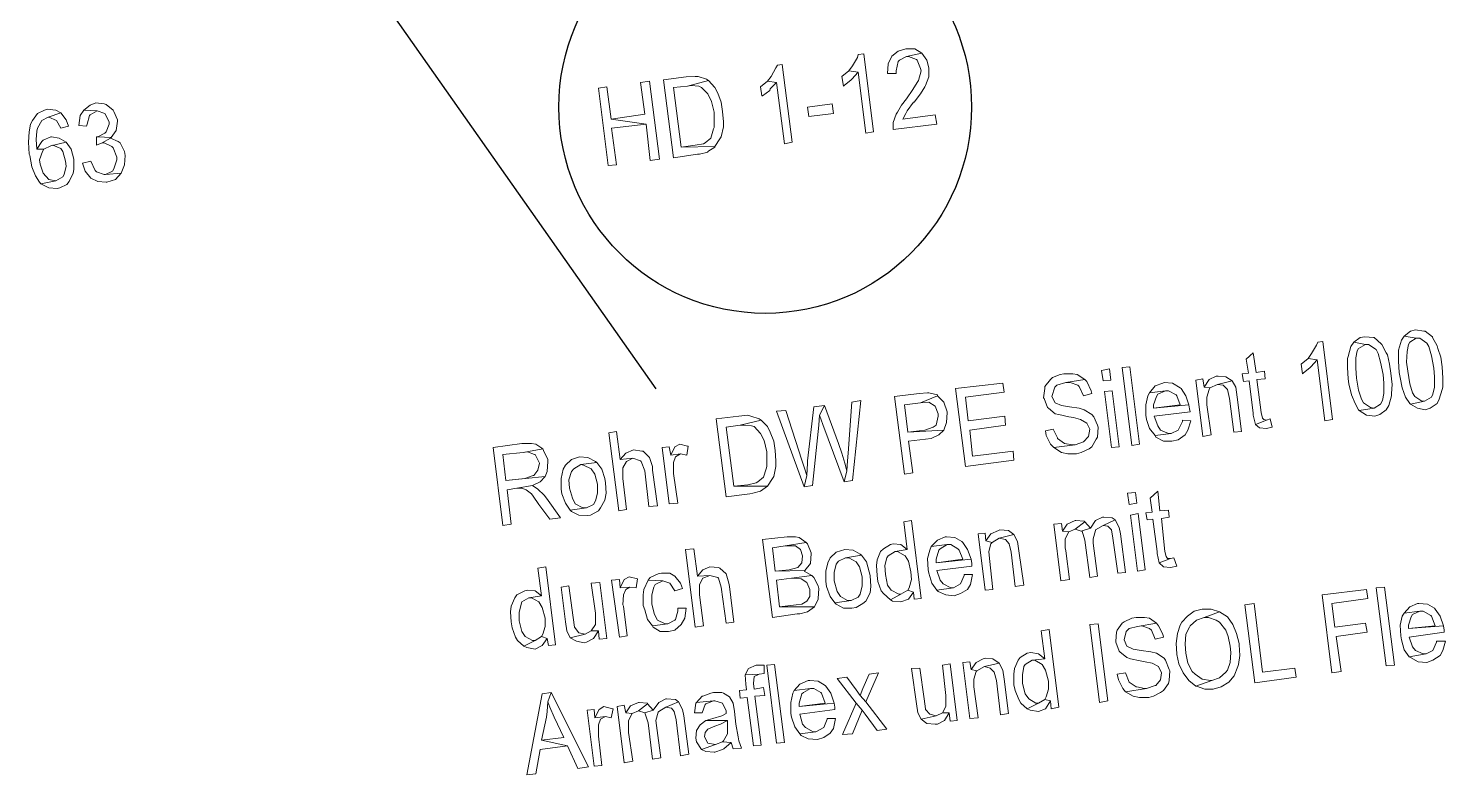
# Model space of a CAD drawing. Header units: metres. Extents: x 2713732.4 to 2713757.2, y 1226081.6 to 1226111.3.
# Drawn here: x 2713742.393 to 2713744.587, y 1226099.703 to 1226100.858 of the extents above; entities that cross this region are included whole.
import ezdxf

# ---------------------------------------------------------------- set-up
doc = ezdxf.new("R2010")
doc.units = ezdxf.units.M
doc.layers.add('einlagen_boden_erstes_og', color=7, linetype='Continuous', true_color=0x000000)

msp = doc.modelspace()

# ---------------------------------------------------------------- linework, layer by layer
at = {"layer": 'einlagen_boden_erstes_og', "color": 7, "linetype": 'Continuous', "lineweight": 25, "extrusion": (0.000477202, 0.001815, 0.999998)}
msp.add_line((2713742.5152, 1226101.5081, -0.1784), (2713743.3644, 1226100.3, -0.1766), dxfattribs=at)
at = {"layer": 'einlagen_boden_erstes_og', "color": 7, "lineweight": 0}
for points in [[(2713743.7513, 1226100.8259), (2713743.7393, 1226100.8226), (2713743.7296, 1226100.815), (2713743.7241, 1226100.8031), (2713743.723, 1226100.7879), (2713743.7361, 1226100.7879), (2713743.7361, 1226100.7922), (2713743.7393, 1226100.8064), (2713743.7415, 1226100.8085), (2713743.7524, 1226100.814), (2713743.7763, 1226100.8194), (2713743.7654, 1226100.8259)], [(2713743.5601, 1226100.802), (2713743.5525, 1226100.8009), (2713743.5503, 1226100.7966), (2713743.5427, 1226100.7835), (2713743.5373, 1226100.7759), (2713743.5514, 1226100.7738), (2713743.5634, 1226100.6793), (2713743.5753, 1226100.6814)], [(2713743.6861, 1226100.8183), (2713743.6774, 1226100.8172), (2713743.6763, 1226100.8129), (2713743.6687, 1226100.7998), (2713743.6633, 1226100.7922), (2713743.6774, 1226100.7901), (2713743.6894, 1226100.6956), (2713743.7013, 1226100.6977)], [(2713743.7763, 1226100.8194), (2713743.7524, 1226100.814), (2713743.7556, 1226100.814), (2713743.7676, 1226100.8096), (2713743.7687, 1226100.8085), (2713743.7741, 1226100.7955), (2713743.7752, 1226100.7922), (2713743.7708, 1226100.777), (2713743.7687, 1226100.7738), (2713743.7621, 1226100.7629), (2713743.7524, 1226100.7488), (2713743.7448, 1226100.739), (2713743.7382, 1226100.7281), (2713743.7361, 1226100.7249), (2713743.7317, 1226100.7119), (2713743.7317, 1226100.701), (2713743.7991, 1226100.7097), (2713743.7969, 1226100.7238), (2713743.7469, 1226100.7173), (2713743.7513, 1226100.726), (2713743.7535, 1226100.7303), (2713743.7632, 1226100.7434), (2713743.7643, 1226100.7434), (2713743.7741, 1226100.7564), (2713743.7806, 1226100.7673), (2713743.7817, 1226100.7694), (2713743.7871, 1226100.7825), (2713743.7871, 1226100.7966), (2713743.7839, 1226100.8085)], [(2713743.4113, 1226100.7825), (2713743.3765, 1226100.7781), (2713743.3917, 1226100.6575), (2713743.4287, 1226100.663), (2713743.4319, 1226100.663), (2713743.445, 1226100.6662), (2713743.445, 1226100.6673), (2713743.4558, 1226100.6738), (2713743.4558, 1226100.6749), (2713743.4037, 1226100.6738), (2713743.3917, 1226100.7662), (2713743.4135, 1226100.7683), (2713743.446, 1226100.777), (2713743.4428, 1226100.7792), (2713743.4298, 1226100.7835), (2713743.4254, 1226100.7835)], [(2713743.446, 1226100.777), (2713743.4135, 1226100.7683), (2713743.4189, 1226100.7694), (2713743.4308, 1226100.7683), (2713743.4352, 1226100.7662), (2713743.445, 1226100.7564), (2713743.4504, 1226100.7444), (2713743.4547, 1226100.7281), (2713743.4547, 1226100.7195), (2713743.4547, 1226100.7042), (2713743.4537, 1226100.7021), (2713743.4493, 1226100.688), (2713743.4406, 1226100.6804), (2713743.4384, 1226100.6793), (2713743.4254, 1226100.6771), (2713743.4037, 1226100.6738), (2713743.4558, 1226100.6749), (2713743.4634, 1226100.6869), (2713743.4656, 1226100.6901), (2713743.4689, 1226100.7053), (2713743.4689, 1226100.7129), (2713743.4678, 1226100.7292), (2713743.4656, 1226100.7434), (2713743.4602, 1226100.7575), (2713743.4558, 1226100.7662)], [(2713743.6633, 1226100.7922), (2713743.6524, 1226100.7835), (2713743.6546, 1226100.7683), (2713743.6557, 1226100.7694), (2713743.6666, 1226100.7781), (2713743.6676, 1226100.7792), (2713743.6774, 1226100.7901)], [(2713743.2885, 1226100.7673), (2713743.2755, 1226100.7651), (2713743.2907, 1226100.6456), (2713743.3038, 1226100.6467), (2713743.2961, 1226100.7032), (2713743.3494, 1226100.7097), (2713743.2951, 1226100.7173)], [(2713743.3548, 1226100.7759), (2713743.3407, 1226100.7738), (2713743.3472, 1226100.7249), (2713743.2951, 1226100.7173), (2713743.3494, 1226100.7097), (2713743.3559, 1226100.6532), (2713743.37, 1226100.6554)], [(2713743.5373, 1226100.7759), (2713743.5264, 1226100.7673), (2713743.5286, 1226100.7531), (2713743.5297, 1226100.7531), (2713743.5406, 1226100.7618), (2713743.5416, 1226100.764), (2713743.5514, 1226100.7738)], [(2713742.4978, 1226100.7423), (2713742.4891, 1226100.739), (2713742.4793, 1226100.7314), (2713742.4999, 1226100.7303), (2713742.4999, 1226100.7303), (2713742.5119, 1226100.726), (2713742.5184, 1226100.7129), (2713742.5184, 1226100.7097), (2713742.5141, 1226100.6977), (2713742.5119, 1226100.6956), (2713742.501, 1226100.6901), (2713742.5217, 1226100.689), (2713742.5293, 1226100.6999), (2713742.5314, 1226100.714), (2713742.5314, 1226100.7162), (2713742.526, 1226100.7292), (2713742.5249, 1226100.7314), (2713742.5141, 1226100.7401), (2713742.5108, 1226100.7412)], [(2713743.6014, 1226100.7216), (2713743.5992, 1226100.7358), (2713743.6372, 1226100.7412), (2713743.6394, 1226100.726), (2713743.6014, 1226100.7216)], [(2713742.4228, 1226100.7325), (2713742.4185, 1226100.7314), (2713742.4076, 1226100.726), (2713742.4, 1226100.7151), (2713742.3967, 1226100.7097), (2713742.3946, 1226100.6977), (2713742.3935, 1226100.6814), (2713742.3946, 1226100.663), (2713742.3957, 1226100.6608), (2713742.3989, 1226100.6434), (2713742.4043, 1226100.6293), (2713742.4109, 1226100.6195), (2713742.413, 1226100.6174), (2713742.4359, 1226100.6217), (2713742.425, 1226100.6239), (2713742.4163, 1226100.6336), (2713742.412, 1226100.6478), (2713742.4109, 1226100.6543), (2713742.4152, 1226100.6673), (2713742.4174, 1226100.6706), (2713742.4065, 1226100.6706), (2713742.4054, 1226100.6858), (2713742.4065, 1226100.6988), (2713742.4076, 1226100.7032), (2713742.4141, 1226100.7151), (2713742.4239, 1226100.7205), (2713742.4435, 1226100.7271), (2713742.4359, 1226100.7314)], [(2713742.4435, 1226100.7271), (2713742.4239, 1226100.7205), (2713742.425, 1226100.7205), (2713742.4369, 1226100.7151), (2713742.4435, 1226100.7032), (2713742.4554, 1226100.7064), (2713742.4521, 1226100.7162)], [(2713742.4793, 1226100.7314), (2713742.4739, 1226100.7227), (2713742.4717, 1226100.7075), (2713742.4836, 1226100.7064), (2713742.4847, 1226100.7097), (2713742.488, 1226100.7227), (2713742.4891, 1226100.7238), (2713742.4999, 1226100.7303)], [(2713742.4293, 1226100.6901), (2713742.4282, 1226100.6901), (2713742.4163, 1226100.6847), (2713742.4141, 1226100.6825), (2713742.4065, 1226100.6706), (2713742.4174, 1226100.6706), (2713742.4282, 1226100.676), (2713742.4521, 1226100.6814), (2713742.4413, 1226100.688)], [(2713742.4989, 1226100.6901), (2713742.4989, 1226100.6771), (2713742.5075, 1226100.6804), (2713742.5206, 1226100.688), (2713742.5217, 1226100.689), (2713742.501, 1226100.6901)], [(2713742.4521, 1226100.6814), (2713742.4282, 1226100.676), (2713742.4315, 1226100.6771), (2713742.4435, 1226100.6717), (2713742.4467, 1226100.6673), (2713742.4511, 1226100.6521), (2713742.4521, 1226100.6445), (2713742.4489, 1226100.6315), (2713742.4467, 1226100.6282), (2713742.4359, 1226100.6217), (2713742.413, 1226100.6174), (2713742.425, 1226100.6108), (2713742.438, 1226100.6097), (2713742.4424, 1226100.6108), (2713742.4532, 1226100.6163), (2713742.4565, 1226100.6206), (2713742.463, 1226100.6336), (2713742.4641, 1226100.6391), (2713742.4641, 1226100.6543), (2713742.4641, 1226100.6554), (2713742.4597, 1226100.6706)], [(2713742.5206, 1226100.688), (2713742.5075, 1226100.6804), (2713742.5108, 1226100.6804), (2713742.5227, 1226100.6749), (2713742.5249, 1226100.6727), (2713742.5304, 1226100.6586), (2713742.5304, 1226100.6543), (2713742.526, 1226100.6402), (2713742.5238, 1226100.6369), (2713742.513, 1226100.6315), (2713742.5369, 1226100.6336), (2713742.5423, 1226100.6467), (2713742.5434, 1226100.6608), (2713742.5423, 1226100.6673), (2713742.5358, 1226100.6804), (2713742.5325, 1226100.6825)], [(2713742.4902, 1226100.6521), (2713742.4771, 1226100.6489), (2713742.4815, 1226100.6369), (2713742.4902, 1226100.626), (2713742.501, 1226100.6206), (2713742.5141, 1226100.6195), (2713742.5151, 1226100.6195), (2713742.5282, 1226100.6239), (2713742.5369, 1226100.6336), (2713742.5369, 1226100.6336), (2713742.513, 1226100.6315), (2713742.5108, 1226100.6315), (2713742.4989, 1226100.6358), (2713742.4967, 1226100.638)], [(2713744.5399, 1226100.3914), (2713744.5323, 1226100.3892), (2713744.5225, 1226100.3816), (2713744.541, 1226100.3784), (2713744.5464, 1226100.3784), (2713744.5573, 1226100.3708), (2713744.5605, 1226100.3653), (2713744.5649, 1226100.3512), (2713744.5681, 1226100.3317), (2713744.5692, 1226100.3186), (2713744.5692, 1226100.3023), (2713744.567, 1226100.2915), (2713744.5649, 1226100.2871), (2713744.554, 1226100.2806), (2713744.5323, 1226100.2763), (2713744.5431, 1226100.2698), (2713744.5551, 1226100.2676), (2713744.5627, 1226100.2698), (2713744.5736, 1226100.2774), (2713744.5768, 1226100.2839), (2713744.5812, 1226100.2991), (2713744.5822, 1226100.3023), (2713744.5822, 1226100.3165), (2713744.5812, 1226100.3338), (2713744.579, 1226100.3491), (2713744.5746, 1226100.3621), (2713744.5736, 1226100.3664), (2713744.566, 1226100.3795), (2713744.566, 1226100.3806), (2713744.5551, 1226100.3892), (2713744.5529, 1226100.3892)], [(2713744.3965, 1226100.3729), (2713744.3889, 1226100.3719), (2713744.3867, 1226100.3675), (2713744.3791, 1226100.3545), (2713744.3737, 1226100.3469), (2713744.3878, 1226100.3447), (2713744.3998, 1226100.2502), (2713744.4117, 1226100.2524)], [(2713744.4443, 1226100.3719), (2713744.44, 1226100.3653), (2713744.4356, 1226100.3501), (2713744.4345, 1226100.3469), (2713744.4345, 1226100.3328), (2713744.4356, 1226100.3154), (2713744.4367, 1226100.3078), (2713744.441, 1226100.2904), (2713744.4465, 1226100.2774), (2713744.4519, 1226100.2676), (2713744.453, 1226100.2665), (2713744.4758, 1226100.2698), (2713744.4704, 1226100.2708), (2713744.4595, 1226100.2784), (2713744.4562, 1226100.2839), (2713744.4519, 1226100.298), (2713744.4486, 1226100.3165), (2713744.4476, 1226100.3317), (2713744.4476, 1226100.348), (2713744.4497, 1226100.3588), (2713744.4519, 1226100.3621), (2713744.4628, 1226100.3686)], [(2713744.4617, 1226100.3806), (2713744.4541, 1226100.3795), (2713744.4443, 1226100.3719), (2713744.4628, 1226100.3686), (2713744.4671, 1226100.3686), (2713744.4791, 1226100.361), (2713744.4823, 1226100.3545), (2713744.4856, 1226100.3414), (2713744.4899, 1226100.3219), (2713744.491, 1226100.3089), (2713744.491, 1226100.2926), (2713744.4888, 1226100.2817), (2713744.4856, 1226100.2763), (2713744.4758, 1226100.2698), (2713744.453, 1226100.2665), (2713744.4639, 1226100.2589), (2713744.4769, 1226100.2578), (2713744.4845, 1226100.26), (2713744.4943, 1226100.2676), (2713744.4986, 1226100.2741), (2713744.503, 1226100.2893), (2713744.503, 1226100.2926), (2713744.504, 1226100.3067), (2713744.5019, 1226100.3241), (2713744.4997, 1226100.3382), (2713744.4964, 1226100.3523), (2713744.4943, 1226100.3556), (2713744.4877, 1226100.3686), (2713744.4867, 1226100.3697), (2713744.4758, 1226100.3795), (2713744.4747, 1226100.3795)], [(2713744.5225, 1226100.3816), (2713744.5182, 1226100.3751), (2713744.5138, 1226100.3599), (2713744.5138, 1226100.3567), (2713744.5138, 1226100.3425), (2713744.5149, 1226100.3252), (2713744.516, 1226100.3175), (2713744.5192, 1226100.3013), (2713744.5247, 1226100.2871), (2713744.5312, 1226100.2774), (2713744.5323, 1226100.2763), (2713744.554, 1226100.2806), (2713744.5497, 1226100.2806), (2713744.5388, 1226100.2882), (2713744.5355, 1226100.2937), (2713744.5312, 1226100.3078), (2713744.5279, 1226100.3273), (2713744.5258, 1226100.3414), (2713744.5269, 1226100.3577), (2713744.529, 1226100.3686), (2713744.5312, 1226100.3719), (2713744.541, 1226100.3784)], [(2713744.289, 1226100.3556), (2713744.2781, 1226100.3458), (2713744.2814, 1226100.3241), (2713744.2716, 1226100.323), (2713744.2738, 1226100.311), (2713744.2824, 1226100.3121), (2713744.289, 1226100.2622), (2713744.289, 1226100.2589), (2713744.2922, 1226100.2448), (2713744.3096, 1226100.2513), (2713744.3053, 1226100.2524), (2713744.3031, 1226100.2545), (2713744.3009, 1226100.2632), (2713744.2944, 1226100.3143), (2713744.3074, 1226100.3154), (2713744.3063, 1226100.3273), (2713744.2933, 1226100.3252)], [(2713744.3737, 1226100.3469), (2713744.3628, 1226100.3382), (2713744.365, 1226100.323), (2713744.3661, 1226100.3241), (2713744.377, 1226100.3328), (2713744.378, 1226100.3338), (2713744.3878, 1226100.3447)], [(2713743.9957, 1226100.323), (2713743.9903, 1226100.3219), (2713743.9783, 1226100.3175), (2713743.975, 1226100.3143), (2713743.9664, 1226100.3034), (2713743.9664, 1226100.3002), (2713743.9642, 1226100.286), (2713743.9653, 1226100.285), (2713743.9707, 1226100.2708), (2713743.9718, 1226100.2698), (2713743.9826, 1226100.2611), (2713743.9881, 1226100.26), (2713744.0033, 1226100.2567), (2713744.0109, 1226100.2556), (2713744.0218, 1226100.2524), (2713744.0315, 1226100.2469), (2713744.0359, 1226100.2372), (2713744.0337, 1226100.2263), (2713744.0261, 1226100.2176), (2713744.0261, 1226100.2176), (2713744.0131, 1226100.2133), (2713743.9805, 1226100.2089), (2713743.9924, 1226100.2013), (2713744.0022, 1226100.1992), (2713744.0152, 1226100.1992), (2713744.0228, 1226100.2013), (2713744.0348, 1226100.2068), (2713744.0391, 1226100.21), (2713744.0456, 1226100.222), (2713744.0478, 1226100.2252), (2713744.0489, 1226100.2404), (2713744.0478, 1226100.2437), (2713744.0424, 1226100.2567), (2713744.0391, 1226100.26), (2713744.0272, 1226100.2676), (2713744.0196, 1226100.2698), (2713744.0044, 1226100.2719), (2713743.9924, 1226100.2741), (2713743.9826, 1226100.2784), (2713743.9772, 1226100.2882), (2713743.9772, 1226100.2882), (2713743.9816, 1226100.3023), (2713743.9848, 1226100.3056), (2713743.9989, 1226100.3099), (2713744.0283, 1226100.3143), (2713744.0163, 1226100.3219), (2713744.0098, 1226100.323)], [(2713744.0663, 1226100.3306), (2713744.0543, 1226100.3284), (2713744.0565, 1226100.3121), (2713744.0685, 1226100.3132)], [(2713744.101, 1226100.2122), (2713744.0858, 1226100.3328), (2713744.0978, 1226100.3338), (2713744.113, 1226100.2144), (2713744.101, 1226100.2122)], [(2713744.2347, 1226100.3197), (2713744.2314, 1226100.3197), (2713744.2205, 1226100.3143), (2713744.2129, 1226100.3023), (2713744.2216, 1226100.3013), (2713744.2336, 1226100.3067), (2713744.2564, 1226100.3121), (2713744.2466, 1226100.3186)], [(2713743.9012, 1226100.3089), (2713743.8284, 1226100.3002), (2713743.8436, 1226100.1796), (2713743.9186, 1226100.1894), (2713743.9175, 1226100.2035), (2713743.8545, 1226100.1959), (2713743.8501, 1226100.2361), (2713743.9055, 1226100.2437), (2713743.9044, 1226100.2578), (2713743.848, 1226100.2502), (2713743.8436, 1226100.2871), (2713743.9034, 1226100.2947)], [(2713744.0283, 1226100.3143), (2713743.9989, 1226100.3099), (2713744.0055, 1226100.3099), (2713744.0174, 1226100.3056), (2713744.0196, 1226100.3034), (2713744.0261, 1226100.2893), (2713744.0391, 1226100.2926), (2713744.038, 1226100.2969), (2713744.0315, 1226100.311)], [(2713744.0706, 1226100.2969), (2713744.0587, 1226100.2958), (2713744.0695, 1226100.2089), (2713744.0815, 1226100.21)], [(2713744.1282, 1226100.2937), (2713744.126, 1226100.2893), (2713744.1228, 1226100.2752), (2713744.1228, 1226100.2589), (2713744.1239, 1226100.2524), (2713744.1282, 1226100.2383), (2713744.1369, 1226100.2274), (2713744.1619, 1226100.2307), (2713744.1575, 1226100.2307), (2713744.1456, 1226100.2361), (2713744.1412, 1226100.2426), (2713744.1358, 1226100.2578), (2713744.1912, 1226100.2643), (2713744.1901, 1226100.2687), (2713744.189, 1226100.2752), (2713744.1347, 1226100.2698), (2713744.1347, 1226100.2752), (2713744.1391, 1226100.2882), (2713744.1412, 1226100.2915), (2713744.1532, 1226100.2969)], [(2713744.151, 1226100.3099), (2713744.1488, 1226100.3089), (2713744.1369, 1226100.3045), (2713744.1282, 1226100.2937), (2713744.1532, 1226100.2969), (2713744.1575, 1226100.2969), (2713744.1695, 1226100.2904), (2713744.1706, 1226100.2893), (2713744.176, 1226100.2752), (2713744.1347, 1226100.2698), (2713744.189, 1226100.2752), (2713744.1847, 1226100.2893), (2713744.1771, 1226100.3002), (2713744.176, 1226100.3013), (2713744.164, 1226100.3089)], [(2713744.2108, 1226100.3154), (2713744.1999, 1226100.3132), (2713744.2108, 1226100.2263), (2713744.2238, 1226100.2285), (2713744.2173, 1226100.2752), (2713744.2173, 1226100.2871), (2713744.2205, 1226100.2991), (2713744.2216, 1226100.3013), (2713744.2129, 1226100.3023)], [(2713744.2564, 1226100.3121), (2713744.2336, 1226100.3067), (2713744.2423, 1226100.3056), (2713744.2488, 1226100.2991), (2713744.252, 1226100.285), (2713744.2586, 1226100.2328), (2713744.2705, 1226100.2339), (2713744.264, 1226100.2871), (2713744.2618, 1226100.3023)], [(2713743.6253, 1226100.2741), (2713743.609, 1226100.2719), (2713743.5992, 1226100.1883), (2713743.5992, 1226100.185), (2713743.5981, 1226100.1655), (2713743.5938, 1226100.1481), (2713743.6068, 1226100.1503), (2713743.6166, 1226100.2437), (2713743.6177, 1226100.2589)], [(2713743.6253, 1226100.2741), (2713743.6177, 1226100.2589), (2713743.6231, 1226100.2448), (2713743.6557, 1226100.1557), (2713743.66, 1226100.1731), (2713743.6568, 1226100.185), (2713743.6524, 1226100.2002), (2713743.647, 1226100.2154)], [(2713743.6818, 1226100.2817), (2713743.6676, 1226100.2795), (2713743.6622, 1226100.2002), (2713743.6611, 1226100.1883), (2713743.66, 1226100.1731), (2713743.6557, 1226100.1557), (2713743.6687, 1226100.1579)], [(2713743.7719, 1226100.2926), (2713743.7339, 1226100.2882), (2713743.7491, 1226100.1676), (2713743.7621, 1226100.1698), (2713743.7556, 1226100.2187), (2713743.7817, 1226100.222), (2713743.7904, 1226100.223), (2713743.8023, 1226100.2285), (2713743.8099, 1226100.2361), (2713743.7545, 1226100.2328), (2713743.7491, 1226100.2752), (2713743.7741, 1226100.2784), (2713743.8002, 1226100.2893), (2713743.8002, 1226100.2904), (2713743.7871, 1226100.2937), (2713743.785, 1226100.2937)], [(2713743.8002, 1226100.2893), (2713743.7741, 1226100.2784), (2713743.7871, 1226100.2795), (2713743.7969, 1226100.273), (2713743.8012, 1226100.2611), (2713743.8012, 1226100.2578), (2713743.798, 1226100.2437), (2713743.7936, 1226100.2404), (2713743.7806, 1226100.2361), (2713743.7545, 1226100.2328), (2713743.8099, 1226100.2361), (2713743.8143, 1226100.248), (2713743.8154, 1226100.2632), (2713743.8154, 1226100.2643), (2713743.8099, 1226100.2795), (2713743.8099, 1226100.2795)], [(2713743.4928, 1226100.2578), (2713743.458, 1226100.2535), (2713743.4732, 1226100.1329), (2713743.5101, 1226100.1372), (2713743.5145, 1226100.1383), (2713743.5264, 1226100.1416), (2713743.5264, 1226100.1416), (2713743.5373, 1226100.1492), (2713743.5373, 1226100.1492), (2713743.4852, 1226100.1492), (2713743.4732, 1226100.2404), (2713743.4949, 1226100.2437), (2713743.5275, 1226100.2513), (2713743.5243, 1226100.2535), (2713743.5112, 1226100.2578), (2713743.5069, 1226100.2589)], [(2713743.5275, 1226100.2513), (2713743.4949, 1226100.2437), (2713743.5004, 1226100.2437), (2713743.5123, 1226100.2426), (2713743.5167, 1226100.2415), (2713743.5264, 1226100.2307), (2713743.5319, 1226100.2198), (2713743.5362, 1226100.2024), (2713743.5362, 1226100.1937), (2713743.5362, 1226100.1796), (2713743.5351, 1226100.1763), (2713743.5308, 1226100.1633), (2713743.5221, 1226100.1557), (2713743.5199, 1226100.1546), (2713743.5069, 1226100.1514), (2713743.4852, 1226100.1492), (2713743.5373, 1226100.1492), (2713743.5449, 1226100.1611), (2713743.5471, 1226100.1644), (2713743.5503, 1226100.1796), (2713743.5503, 1226100.1883), (2713743.5492, 1226100.2046), (2713743.5471, 1226100.2187), (2713743.5416, 1226100.2328), (2713743.5373, 1226100.2415)], [(2713743.5655, 1226100.2665), (2713743.5514, 1226100.2654), (2713743.5938, 1226100.1481), (2713743.5981, 1226100.1655), (2713743.5949, 1226100.1753), (2713743.5905, 1226100.1894)], [(2713744.1793, 1226100.2513), (2713744.1793, 1226100.2491), (2713744.1727, 1226100.2361), (2713744.1619, 1226100.2307), (2713744.1369, 1226100.2274), (2713744.138, 1226100.2252), (2713744.1499, 1226100.2187), (2713744.163, 1226100.2187), (2713744.1727, 1226100.2209), (2713744.1836, 1226100.2285), (2713744.1879, 1226100.2361), (2713744.1923, 1226100.2502)], [(2713744.315, 1226100.2535), (2713744.3096, 1226100.2513), (2713744.2922, 1226100.2448), (2713744.2987, 1226100.2393), (2713744.3096, 1226100.2383), (2713744.3183, 1226100.2404)], [(2713743.3038, 1226100.2339), (2713743.2918, 1226100.2317), (2713743.307, 1226100.1112), (2713743.319, 1226100.1133), (2713743.3135, 1226100.1611), (2713743.3135, 1226100.1622), (2713743.3135, 1226100.1774), (2713743.319, 1226100.1872), (2713743.3287, 1226100.1926), (2713743.3092, 1226100.1905)], [(2713743.9794, 1226100.2372), (2713743.9674, 1226100.235), (2713743.9685, 1226100.2274), (2713743.975, 1226100.2144), (2713743.9805, 1226100.2089), (2713744.0131, 1226100.2133), (2713744.0098, 1226100.2133), (2713743.9968, 1226100.2154), (2713743.9968, 1226100.2154), (2713743.9859, 1226100.223), (2713743.9859, 1226100.2241)], [(2713743.1571, 1226100.2154), (2713743.1126, 1226100.2089), (2713743.1278, 1226100.0884), (2713743.1408, 1226100.0905), (2713743.1343, 1226100.1438), (2713743.1495, 1226100.1459), (2713743.1734, 1226100.1503), (2713743.1854, 1226100.1557), (2713743.193, 1226100.1644), (2713743.1321, 1226100.1579), (2713743.1278, 1226100.1981), (2713743.1593, 1226100.2013), (2713743.1897, 1226100.2068), (2713743.1788, 1226100.2144), (2713743.1723, 1226100.2154)], [(2713743.3852, 1226100.21), (2713743.3744, 1226100.2089), (2713743.3852, 1226100.122), (2713743.3983, 1226100.1231), (2713743.3917, 1226100.1687), (2713743.3917, 1226100.1709), (2713743.3917, 1226100.1861), (2713743.395, 1226100.1948), (2713743.4026, 1226100.1992), (2713743.3874, 1226100.197)], [(2713743.4015, 1226100.2144), (2713743.3939, 1226100.21), (2713743.3939, 1226100.21), (2713743.3874, 1226100.197), (2713743.4026, 1226100.1992), (2713743.4124, 1226100.197), (2713743.4145, 1226100.2111), (2713743.4135, 1226100.2111)], [(2713743.1897, 1226100.2068), (2713743.1593, 1226100.2013), (2713743.1658, 1226100.2024), (2713743.1767, 1226100.1981), (2713743.1777, 1226100.1981), (2713743.1843, 1226100.185), (2713743.1821, 1226100.1742), (2713743.1756, 1226100.1655), (2713743.1745, 1226100.1655), (2713743.1615, 1226100.1611), (2713743.1321, 1226100.1579), (2713743.193, 1226100.1644), (2713743.1962, 1226100.172), (2713743.1973, 1226100.1872), (2713743.1973, 1226100.1905), (2713743.1908, 1226100.2046)], [(2713743.2462, 1226100.1948), (2713743.2342, 1226100.1905), (2713743.2245, 1226100.1818), (2713743.2212, 1226100.1753), (2713743.2179, 1226100.1611), (2713743.2179, 1226100.1448), (2713743.219, 1226100.1372), (2713743.2245, 1226100.1231), (2713743.2321, 1226100.1123), (2713743.257, 1226100.1155), (2713743.2516, 1226100.1155), (2713743.2397, 1226100.122), (2713743.2353, 1226100.1307), (2713743.231, 1226100.1459), (2713743.2299, 1226100.159), (2713743.2342, 1226100.172), (2713743.2375, 1226100.1763), (2713743.2484, 1226100.1829), (2713743.2733, 1226100.1861), (2713743.2712, 1226100.1872), (2713743.2592, 1226100.1937)], [(2713743.2733, 1226100.1861), (2713743.2484, 1226100.1829), (2713743.2527, 1226100.1818), (2713743.2646, 1226100.1763), (2713743.2701, 1226100.1676), (2713743.2744, 1226100.1524), (2713743.2744, 1226100.1383), (2713743.2712, 1226100.1264), (2713743.2679, 1226100.1209), (2713743.257, 1226100.1155), (2713743.2321, 1226100.1123), (2713743.2342, 1226100.1101), (2713743.2451, 1226100.1046), (2713743.2581, 1226100.1036), (2713743.2636, 1226100.1046), (2713743.2755, 1226100.1112), (2713743.2788, 1226100.1155), (2713743.2853, 1226100.1275), (2713743.2875, 1226100.1383), (2713743.2864, 1226100.1546), (2713743.2853, 1226100.1611), (2713743.2809, 1226100.1753)], [(2713743.3298, 1226100.2057), (2713743.3179, 1226100.2002), (2713743.3092, 1226100.1905), (2713743.3287, 1226100.1926), (2713743.3407, 1226100.1883), (2713743.3418, 1226100.1872), (2713743.3472, 1226100.1731), (2713743.3537, 1226100.1177), (2713743.3668, 1226100.1188), (2713743.3591, 1226100.1742), (2713743.3591, 1226100.1796), (2713743.3548, 1226100.1937), (2713743.345, 1226100.2035), (2713743.3429, 1226100.2035)], [(2713743.1734, 1226100.1503), (2713743.1495, 1226100.1459), (2713743.1571, 1226100.1459), (2713743.1636, 1226100.1438), (2713743.1723, 1226100.1372), (2713743.1745, 1226100.134), (2713743.1832, 1226100.1209), (2713743.2006, 1226100.0981), (2713743.2169, 1226100.1003), (2713743.1951, 1226100.1307), (2713743.1919, 1226100.1351), (2713743.1821, 1226100.1448)], [(2713744.1412, 1226100.1416), (2713744.1293, 1226100.1307), (2713744.1325, 1226100.109), (2713744.1228, 1226100.1079), (2713744.1249, 1226100.097), (2713744.1336, 1226100.0981), (2713744.1402, 1226100.0482), (2713744.1402, 1226100.0449), (2713744.1434, 1226100.0308), (2713744.1608, 1226100.0373), (2713744.1564, 1226100.0373), (2713744.1543, 1226100.0406), (2713744.1521, 1226100.0482), (2713744.1467, 1226100.0992), (2713744.1586, 1226100.1014), (2713744.1575, 1226100.1123), (2713744.1445, 1226100.1112)], [(2713744.1065, 1226100.1394), (2713744.0945, 1226100.1383), (2713744.0967, 1226100.1209), (2713744.1087, 1226100.1231)], [(2713744.0576, 1226100.1014), (2713744.0554, 1226100.1014), (2713744.0446, 1226100.096), (2713744.037, 1226100.084), (2713744.0228, 1226100.0797), (2713744.0239, 1226100.0797), (2713744.0283, 1226100.0655), (2713744.0359, 1226100.008), (2713744.0478, 1226100.0101), (2713744.0413, 1226100.0612), (2713744.0413, 1226100.0677), (2713744.0446, 1226100.0808), (2713744.0446, 1226100.0818), (2713744.0565, 1226100.0884), (2713744.075, 1226100.097), (2713744.0706, 1226100.1003)], [(2713744.1108, 1226100.1068), (2713744.0989, 1226100.1046), (2713744.1097, 1226100.0177), (2713744.1217, 1226100.0199)], [(2713743.76, 1226100.096), (2713743.748, 1226100.0938), (2713743.7535, 1226100.0514), (2713743.735, 1226100.0482), (2713743.7382, 1226100.0482), (2713743.7502, 1226100.0416), (2713743.7556, 1226100.033), (2713743.7589, 1226100.0167), (2713743.76, 1226100.0047), (2713743.7567, 1226099.9917), (2713743.7545, 1226099.9884), (2713743.7632, 1226099.9852), (2713743.7643, 1226099.9743), (2713743.7752, 1226099.9754)], [(2713743.874, 1226100.0764), (2713743.8632, 1226100.0753), (2713743.874, 1226099.9884), (2713743.886, 1226099.9895), (2713743.8805, 1226100.0373), (2713743.8795, 1226100.0482), (2713743.8827, 1226100.0601), (2713743.8849, 1226100.0623), (2713743.8751, 1226100.0645)], [(2713743.8968, 1226100.0818), (2713743.8947, 1226100.0808), (2713743.8827, 1226100.0753), (2713743.8751, 1226100.0645), (2713743.8849, 1226100.0623), (2713743.8957, 1226100.0688), (2713743.9186, 1226100.0742), (2713743.9099, 1226100.0808)], [(2713743.9924, 1226100.0916), (2713743.9805, 1226100.0905), (2713743.9913, 1226100.0025), (2713744.0044, 1226100.0047), (2713743.9989, 1226100.0492), (2713743.9979, 1226100.0536), (2713743.9979, 1226100.0677), (2713744.0033, 1226100.0786), (2713743.9935, 1226100.0797)], [(2713744.0141, 1226100.096), (2713744.0131, 1226100.096), (2713744.0011, 1226100.0905), (2713743.9935, 1226100.0797), (2713744.0033, 1226100.0786), (2713744.0131, 1226100.0829), (2713744.0283, 1226100.0938), (2713744.0272, 1226100.0949)], [(2713744.0283, 1226100.0938), (2713744.0131, 1226100.0829), (2713744.0228, 1226100.0797), (2713744.037, 1226100.084)], [(2713744.075, 1226100.097), (2713744.0565, 1226100.0884), (2713744.0641, 1226100.0873), (2713744.0695, 1226100.0818), (2713744.0717, 1226100.0688), (2713744.0793, 1226100.0145), (2713744.0913, 1226100.0156), (2713744.0837, 1226100.0753), (2713744.0815, 1226100.0851)], [(2713743.5677, 1226100.071), (2713743.5297, 1226100.0666), (2713743.5449, 1226099.9461), (2713743.5829, 1226099.9515), (2713743.5873, 1226099.9515), (2713743.5992, 1226099.9547), (2713743.6101, 1226099.9624), (2713743.5558, 1226099.9624), (2713743.5514, 1226100.0036), (2713743.5742, 1226100.0069), (2713743.6057, 1226100.0112), (2713743.5938, 1226100.0177), (2713743.5949, 1226100.0188), (2713743.5492, 1226100.0177), (2713743.5449, 1226100.0536), (2713743.5644, 1226100.0569), (2713743.597, 1226100.0623), (2713743.5862, 1226100.0699), (2713743.5807, 1226100.071)], [(2713743.597, 1226100.0623), (2713743.5644, 1226100.0569), (2713743.5677, 1226100.0569), (2713743.5807, 1226100.0569), (2713743.5883, 1226100.0514), (2713743.5916, 1226100.0416), (2713743.5905, 1226100.0308), (2713743.584, 1226100.0232), (2713743.571, 1226100.0199), (2713743.5492, 1226100.0177), (2713743.5949, 1226100.0188), (2713743.6036, 1226100.0297), (2713743.6036, 1226100.0297), (2713743.6046, 1226100.0449), (2713743.6046, 1226100.046), (2713743.5992, 1226100.0601)], [(2713743.7317, 1226100.0601), (2713743.7274, 1226100.059), (2713743.7165, 1226100.0525), (2713743.7122, 1226100.0482), (2713743.7067, 1226100.0351), (2713743.7057, 1226100.0264), (2713743.7067, 1226100.0112), (2713743.7078, 1226100.0015), (2713743.7133, 1226099.9873), (2713743.7165, 1226099.983), (2713743.7274, 1226099.9732), (2713743.7437, 1226099.9819), (2713743.7404, 1226099.9819), (2713743.7285, 1226099.9884), (2713743.723, 1226099.996), (2713743.7198, 1226100.0123), (2713743.7187, 1226100.0264), (2713743.722, 1226100.0384), (2713743.7241, 1226100.0416), (2713743.735, 1226100.0482), (2713743.7535, 1226100.0514), (2713743.7437, 1226100.059)], [(2713743.7904, 1226100.0558), (2713743.7882, 1226100.0503), (2713743.785, 1226100.0373), (2713743.786, 1226100.0199), (2713743.7871, 1226100.0145), (2713743.7915, 1226099.9993), (2713743.7991, 1226099.9884), (2713743.8251, 1226099.9917), (2713743.8208, 1226099.9917), (2713743.8089, 1226099.9982), (2713743.8045, 1226100.0036), (2713743.7991, 1226100.0188), (2713743.8534, 1226100.0254), (2713743.8534, 1226100.0297), (2713743.8523, 1226100.0362), (2713743.798, 1226100.0308), (2713743.798, 1226100.0362), (2713743.8023, 1226100.0503), (2713743.8045, 1226100.0525), (2713743.8154, 1226100.059)], [(2713743.8143, 1226100.071), (2713743.8121, 1226100.071), (2713743.8002, 1226100.0655), (2713743.7904, 1226100.0558), (2713743.8154, 1226100.059), (2713743.8208, 1226100.059), (2713743.8317, 1226100.0525), (2713743.8338, 1226100.0503), (2713743.8393, 1226100.0362), (2713743.798, 1226100.0308), (2713743.8523, 1226100.0362), (2713743.8469, 1226100.0514), (2713743.8393, 1226100.0623), (2713743.8382, 1226100.0634), (2713743.8273, 1226100.0699)], [(2713743.9186, 1226100.0742), (2713743.8957, 1226100.0688), (2713743.9055, 1226100.0666), (2713743.911, 1226100.0601), (2713743.9142, 1226100.0471), (2713743.9207, 1226099.9939), (2713743.9338, 1226099.996), (2713743.9262, 1226100.0492), (2713743.924, 1226100.0634)], [(2713743.4232, 1226100.0525), (2713743.4102, 1226100.0514), (2713743.4254, 1226099.9309), (2713743.4384, 1226099.933), (2713743.4319, 1226099.9808), (2713743.4319, 1226099.9819), (2713743.4319, 1226099.9971), (2713743.4374, 1226100.0069), (2713743.4482, 1226100.0112), (2713743.4287, 1226100.0101)], [(2713743.6568, 1226100.0514), (2713743.6437, 1226100.0471), (2713743.634, 1226100.0384), (2713743.6307, 1226100.0308), (2713743.6274, 1226100.0177), (2713743.6274, 1226100.0015), (2713743.6285, 1226099.9939), (2713743.634, 1226099.9786), (2713743.6416, 1226099.9689), (2713743.6666, 1226099.9721), (2713743.6611, 1226099.9721), (2713743.6503, 1226099.9786), (2713743.6448, 1226099.9862), (2713743.6405, 1226100.0025), (2713743.6405, 1226100.0156), (2713743.6437, 1226100.0286), (2713743.647, 1226100.033), (2713743.6579, 1226100.0384), (2713743.6828, 1226100.0427), (2713743.6807, 1226100.0438), (2713743.6698, 1226100.0503)], [(2713743.6828, 1226100.0427), (2713743.6579, 1226100.0384), (2713743.6633, 1226100.0384), (2713743.6742, 1226100.0319), (2713743.6796, 1226100.0243), (2713743.6839, 1226100.0091), (2713743.6839, 1226099.9949), (2713743.6807, 1226099.9819), (2713743.6774, 1226099.9776), (2713743.6666, 1226099.9721), (2713743.6416, 1226099.9689), (2713743.6437, 1226099.9667), (2713743.6546, 1226099.9602), (2713743.6676, 1226099.9602), (2713743.6742, 1226099.9613), (2713743.685, 1226099.9678), (2713743.6894, 1226099.971), (2713743.6959, 1226099.9841), (2713743.697, 1226099.9939), (2713743.6959, 1226100.0112), (2713743.6948, 1226100.0167), (2713743.6905, 1226100.0319)], [(2713744.1662, 1226100.0384), (2713744.1608, 1226100.0373), (2713744.1434, 1226100.0308), (2713744.1499, 1226100.0243), (2713744.1608, 1226100.0232), (2713744.1706, 1226100.0254)], [(2713743.194, 1226100.0243), (2713743.1821, 1226100.0221), (2713743.1875, 1226099.9797), (2713743.168, 1226099.9765), (2713743.1723, 1226099.9765), (2713743.1832, 1226099.97), (2713743.1886, 1226099.9613), (2713743.193, 1226099.945), (2713743.193, 1226099.9319), (2713743.1897, 1226099.92), (2713743.1875, 1226099.9167), (2713743.1962, 1226099.9135), (2713743.1984, 1226099.9026), (2713743.2092, 1226099.9037)], [(2713743.3733, 1226100.0145), (2713743.3678, 1226100.0134), (2713743.3559, 1226100.008), (2713743.3526, 1226100.0036), (2713743.3754, 1226100.0025), (2713743.3863, 1226099.9993), (2713743.3863, 1226099.9993), (2713743.3939, 1226099.9873), (2713743.4059, 1226099.9906), (2713743.4026, 1226099.9993), (2713743.3939, 1226100.0101), (2713743.3863, 1226100.0145)], [(2713743.4482, 1226100.0243), (2713743.4374, 1226100.0199), (2713743.4287, 1226100.0101), (2713743.4482, 1226100.0112), (2713743.4602, 1226100.008), (2713743.4613, 1226100.0069), (2713743.4656, 1226099.9928), (2713743.4732, 1226099.9374), (2713743.4852, 1226099.9385), (2713743.4786, 1226099.9939), (2713743.4775, 1226099.9993), (2713743.4732, 1226100.0134), (2713743.4634, 1226100.0221), (2713743.4613, 1226100.0232)], [(2713743.6057, 1226100.0112), (2713743.5742, 1226100.0069), (2713743.5775, 1226100.0069), (2713743.5894, 1226100.0058), (2713743.5981, 1226100.0004), (2713743.6025, 1226099.9895), (2713743.6025, 1226099.9786), (2713743.5981, 1226099.971), (2713743.5905, 1226099.9667), (2713743.5818, 1226099.9656), (2713743.5558, 1226099.9624), (2713743.6101, 1226099.9624), (2713743.6155, 1226099.9743), (2713743.6155, 1226099.9754), (2713743.6166, 1226099.9906), (2713743.6155, 1226099.9949), (2713743.609, 1226100.008)], [(2713743.8414, 1226100.0123), (2713743.8414, 1226100.0112), (2713743.836, 1226099.9982), (2713743.8251, 1226099.9917), (2713743.7991, 1226099.9884), (2713743.8012, 1226099.9862), (2713743.8132, 1226099.9808), (2713743.8262, 1226099.9797), (2713743.836, 1226099.983), (2713743.8469, 1226099.9895), (2713743.8512, 1226099.9971), (2713743.8545, 1226100.0123)], [(2713743.1658, 1226099.9884), (2713743.1615, 1226099.9873), (2713743.1495, 1226099.9808), (2713743.1462, 1226099.9765), (2713743.1408, 1226099.9634), (2713743.1397, 1226099.9547), (2713743.1408, 1226099.9395), (2713743.1419, 1226099.9298), (2713743.1473, 1226099.9156), (2713743.1506, 1226099.9102), (2713743.1604, 1226099.9015), (2713743.1777, 1226099.9102), (2713743.1734, 1226099.9102), (2713743.1625, 1226099.9167), (2713743.1571, 1226099.9243), (2713743.1528, 1226099.9406), (2713743.1528, 1226099.9537), (2713743.156, 1226099.9667), (2713743.1571, 1226099.97), (2713743.168, 1226099.9765), (2713743.1875, 1226099.9797), (2713743.1777, 1226099.9873)], [(2713743.2299, 1226099.9949), (2713743.2179, 1226099.9928), (2713743.2245, 1226099.9395), (2713743.2266, 1226099.9254), (2713743.2321, 1226099.9146), (2713743.2549, 1226099.92), (2713743.2451, 1226099.9222), (2713743.2386, 1226099.9309), (2713743.2386, 1226099.9309), (2713743.2364, 1226099.9461)], [(2713743.2777, 1226100.0004), (2713743.2646, 1226099.9993), (2713743.2712, 1226099.9526), (2713743.2712, 1226099.9504), (2713743.2712, 1226099.9352), (2713743.2646, 1226099.9254), (2713743.2755, 1226099.9254), (2713743.2766, 1226099.9124), (2713743.2885, 1226099.9135)], [(2713743.3081, 1226100.0047), (2713743.2961, 1226100.0036), (2713743.3081, 1226099.9156), (2713743.32, 1226099.9178), (2713743.3146, 1226099.9634), (2713743.3135, 1226099.9656), (2713743.3146, 1226099.9808), (2713743.3179, 1226099.9895), (2713743.3244, 1226099.9928), (2713743.3092, 1226099.9917)], [(2713743.3233, 1226100.0091), (2713743.3157, 1226100.0047), (2713743.3157, 1226100.0047), (2713743.3092, 1226099.9917), (2713743.3244, 1226099.9928), (2713743.3342, 1226099.9917), (2713743.3363, 1226100.0058), (2713743.3363, 1226100.0058)], [(2713743.3526, 1226100.0036), (2713743.3461, 1226099.9895), (2713743.345, 1226099.9808), (2713743.345, 1226099.9645), (2713743.3472, 1226099.958), (2713743.3515, 1226099.9428), (2713743.3591, 1226099.933), (2713743.383, 1226099.9363), (2713743.3787, 1226099.9363), (2713743.3668, 1226099.9417), (2713743.3624, 1226099.9504), (2713743.3581, 1226099.9667), (2713743.3581, 1226099.9808), (2713743.3613, 1226099.9928), (2713743.3635, 1226099.9971), (2713743.3754, 1226100.0025)], [(2713743.7545, 1226099.9884), (2713743.7437, 1226099.9819), (2713743.7274, 1226099.9732), (2713743.7306, 1226099.971), (2713743.7437, 1226099.97), (2713743.7556, 1226099.9743), (2713743.7632, 1226099.9852)], [(2713744.4639, 1226099.9895), (2713744.3954, 1226099.9808), (2713744.4106, 1226099.8602), (2713744.4247, 1226099.8624), (2713744.4171, 1226099.9167), (2713744.4649, 1226099.9232), (2713744.4628, 1226099.9374), (2713744.415, 1226099.9309), (2713744.4106, 1226099.9678), (2713744.466, 1226099.9754)], [(2713744.4943, 1226099.8711), (2713744.4791, 1226099.9917), (2713744.4921, 1226099.9928), (2713744.5073, 1226099.8722), (2713744.4943, 1226099.8711)], [(2713744.2901, 1226099.9678), (2713744.2759, 1226099.9656), (2713744.2911, 1226099.845), (2713744.3552, 1226099.8537), (2713744.3531, 1226099.8678), (2713744.3031, 1226099.8613)], [(2713744.5453, 1226099.9678), (2713744.5431, 1226099.9678), (2713744.5312, 1226099.9624), (2713744.5225, 1226099.9526), (2713744.5464, 1226099.9558), (2713744.5518, 1226099.9558), (2713744.5638, 1226099.9493), (2713744.5649, 1226099.9482), (2713744.5703, 1226099.933), (2713744.529, 1226099.9287), (2713744.5833, 1226099.933), (2713744.5779, 1226099.9482), (2713744.5703, 1226099.9591), (2713744.5692, 1226099.9602), (2713744.5584, 1226099.9667)], [(2713743.3983, 1226099.9602), (2713743.3983, 1226099.9558), (2713743.395, 1226099.9428), (2713743.3939, 1226099.9417), (2713743.383, 1226099.9363), (2713743.3591, 1226099.933), (2713743.3602, 1226099.9309), (2713743.3711, 1226099.9243), (2713743.3841, 1226099.9243), (2713743.3939, 1226099.9265), (2713743.4037, 1226099.9352), (2713743.4091, 1226099.945), (2713743.4113, 1226099.9602)], [(2713744.1076, 1226099.9461), (2713744.101, 1226099.945), (2713744.0891, 1226099.9395), (2713744.0858, 1226099.9374), (2713744.0782, 1226099.9265), (2713744.0772, 1226099.9232), (2713744.0761, 1226099.9091), (2713744.0761, 1226099.908), (2713744.0815, 1226099.8939), (2713744.0826, 1226099.8928), (2713744.0934, 1226099.8841), (2713744.0989, 1226099.882), (2713744.1141, 1226099.8787), (2713744.1217, 1226099.8776), (2713744.1325, 1226099.8755), (2713744.1423, 1226099.87), (2713744.1467, 1226099.8602), (2713744.1456, 1226099.8494), (2713744.138, 1226099.8407), (2713744.1369, 1226099.8407), (2713744.1239, 1226099.8363), (2713744.0913, 1226099.8309), (2713744.1032, 1226099.8244), (2713744.113, 1226099.8222), (2713744.1271, 1226099.8222), (2713744.1347, 1226099.8244), (2713744.1456, 1226099.8298), (2713744.1499, 1226099.8331), (2713744.1575, 1226099.844), (2713744.1586, 1226099.8483), (2713744.1597, 1226099.8635), (2713744.1586, 1226099.8657), (2713744.1532, 1226099.8798), (2713744.151, 1226099.8831), (2713744.1391, 1226099.8907), (2713744.1304, 1226099.8928), (2713744.1152, 1226099.895), (2713744.1032, 1226099.8972), (2713744.0934, 1226099.9015), (2713744.0891, 1226099.9113), (2713744.0891, 1226099.9113), (2713744.0924, 1226099.9243), (2713744.0967, 1226099.9287), (2713744.1097, 1226099.9319), (2713744.1391, 1226099.9374), (2713744.1282, 1226099.945), (2713744.1206, 1226099.9461)], [(2713744.2108, 1226099.9591), (2713744.2097, 1226099.9591), (2713744.1977, 1226099.9558), (2713744.1869, 1226099.9482), (2713744.1782, 1226099.9385), (2713744.176, 1226099.9341), (2713744.1717, 1226099.9211), (2713744.1695, 1226099.9059), (2713744.1706, 1226099.8896), (2713744.1706, 1226099.8885), (2713744.1738, 1226099.8744), (2713744.1803, 1226099.8602), (2713744.1803, 1226099.8602), (2713744.189, 1226099.8483), (2713744.1999, 1226099.8396), (2713744.2249, 1226099.8483), (2713744.2227, 1226099.8483), (2713744.2097, 1226099.8505), (2713744.1988, 1226099.8581), (2713744.1945, 1226099.8624), (2713744.1879, 1226099.8755), (2713744.1847, 1226099.8907), (2713744.1836, 1226099.9048), (2713744.1847, 1226099.92), (2713744.1901, 1226099.9309), (2713744.1912, 1226099.933), (2713744.201, 1226099.9417), (2713744.2129, 1226099.9461), (2713744.2368, 1226099.9547), (2713744.2368, 1226099.9547), (2713744.2238, 1226099.9591)], [(2713744.2368, 1226099.9547), (2713744.2129, 1226099.9461), (2713744.2194, 1226099.9461), (2713744.2314, 1226099.9417), (2713744.2368, 1226099.9385), (2713744.2466, 1226099.9265), (2713744.2499, 1226099.9167), (2713744.2531, 1226099.9015), (2713744.2542, 1226099.8917), (2713744.2531, 1226099.8765), (2713744.2488, 1226099.8646), (2713744.2466, 1226099.8613), (2713744.2368, 1226099.8526), (2713744.2249, 1226099.8483), (2713744.1999, 1226099.8396), (2713744.201, 1226099.8396), (2713744.214, 1226099.8353), (2713744.2271, 1226099.8353), (2713744.2271, 1226099.8353), (2713744.239, 1226099.8385), (2713744.2509, 1226099.8461), (2713744.2509, 1226099.8461), (2713744.2596, 1226099.8559), (2713744.2651, 1226099.87), (2713744.2662, 1226099.8733), (2713744.2683, 1226099.8874), (2713744.2672, 1226099.9037), (2713744.2672, 1226099.9059), (2713744.2629, 1226099.9211), (2713744.2575, 1226099.9352), (2713744.2575, 1226099.9352), (2713744.2488, 1226099.9471)], [(2713744.5225, 1226099.9526), (2713744.5192, 1226099.9482), (2713744.516, 1226099.9341), (2713744.5171, 1226099.9178), (2713744.5182, 1226099.9113), (2713744.5225, 1226099.8961), (2713744.5301, 1226099.8852), (2713744.5562, 1226099.8896), (2713744.5518, 1226099.8896), (2713744.5399, 1226099.895), (2713744.5355, 1226099.9004), (2713744.5301, 1226099.9156), (2713744.5844, 1226099.9232), (2713744.5844, 1226099.9265), (2713744.5833, 1226099.933), (2713744.529, 1226099.9287), (2713744.529, 1226099.9341), (2713744.5334, 1226099.9471), (2713744.5355, 1226099.9504), (2713744.5464, 1226099.9558)], [(2713743.2646, 1226099.9254), (2713743.2549, 1226099.92), (2713743.2321, 1226099.9146), (2713743.2418, 1226099.9091), (2713743.2538, 1226099.907), (2713743.257, 1226099.908), (2713743.2679, 1226099.9135), (2713743.2755, 1226099.9254)], [(2713743.9729, 1226099.9276), (2713743.9609, 1226099.9254), (2713743.9664, 1226099.882), (2713743.9468, 1226099.8798), (2713743.9511, 1226099.8798), (2713743.962, 1226099.8733), (2713743.9674, 1226099.8646), (2713743.9718, 1226099.8472), (2713743.9718, 1226099.8353), (2713743.9685, 1226099.8233), (2713743.9664, 1226099.819), (2713743.975, 1226099.8168), (2713743.9761, 1226099.8048), (2713743.9881, 1226099.807)], [(2713744.0511, 1226099.8146), (2713744.0359, 1226099.9352), (2713744.0489, 1226099.9363), (2713744.0641, 1226099.8168), (2713744.0511, 1226099.8146)], [(2713744.1391, 1226099.9374), (2713744.1097, 1226099.9319), (2713744.1163, 1226099.933), (2713744.1282, 1226099.9287), (2713744.1315, 1226099.9265), (2713744.1369, 1226099.9124), (2713744.1499, 1226099.9156), (2713744.1488, 1226099.92), (2713744.1423, 1226099.933)], [(2713743.1875, 1226099.9167), (2713743.1777, 1226099.9102), (2713743.1604, 1226099.9015), (2713743.1647, 1226099.8993), (2713743.1777, 1226099.8972), (2713743.1886, 1226099.9026), (2713743.1962, 1226099.9135)], [(2713744.5725, 1226099.9091), (2713744.5725, 1226099.908), (2713744.567, 1226099.895), (2713744.5562, 1226099.8896), (2713744.5301, 1226099.8852), (2713744.5323, 1226099.8841), (2713744.5442, 1226099.8776), (2713744.5573, 1226099.8765), (2713744.567, 1226099.8798), (2713744.5779, 1226099.8874), (2713744.5822, 1226099.895), (2713744.5866, 1226099.9091)], [(2713743.874, 1226099.8831), (2713743.8708, 1226099.882), (2713743.8599, 1226099.8765), (2713743.8523, 1226099.8657), (2713743.861, 1226099.8635), (2713743.8729, 1226099.87), (2713743.8957, 1226099.8755), (2713743.886, 1226099.882)], [(2713743.9446, 1226099.8917), (2713743.9392, 1226099.8907), (2713743.9283, 1226099.8841), (2713743.9251, 1226099.8798), (2713743.9196, 1226099.8668), (2713743.9186, 1226099.8581), (2713743.9186, 1226099.8418), (2713743.9207, 1226099.8331), (2713743.9262, 1226099.819), (2713743.9294, 1226099.8135), (2713743.9392, 1226099.8048), (2713743.9566, 1226099.8135), (2713743.9522, 1226099.8135), (2713743.9414, 1226099.8201), (2713743.9359, 1226099.8277), (2713743.9316, 1226099.844), (2713743.9316, 1226099.857), (2713743.9338, 1226099.87), (2713743.9359, 1226099.8733), (2713743.9468, 1226099.8798), (2713743.9664, 1226099.882), (2713743.9566, 1226099.8896)], [(2713743.5025, 1226099.857), (2713743.5036, 1226099.8429), (2713743.5047, 1226099.8342), (2713743.4938, 1226099.8331), (2713743.4949, 1226099.8211), (2713743.5058, 1226099.8222), (2713743.5156, 1226099.7473), (2713743.5275, 1226099.7484), (2713743.5177, 1226099.8244), (2713743.5329, 1226099.8255), (2713743.5308, 1226099.8374), (2713743.5167, 1226099.8353), (2713743.5156, 1226099.844), (2713743.5167, 1226099.8548), (2713743.5243, 1226099.8581)], [(2713743.5199, 1226099.8722), (2713743.5199, 1226099.8722), (2713743.508, 1226099.8668), (2713743.5025, 1226099.857), (2713743.5243, 1226099.8581), (2713743.5319, 1226099.8592), (2713743.5319, 1226099.8722)], [(2713743.5514, 1226099.7516), (2713743.5362, 1226099.8722), (2713743.5482, 1226099.8733), (2713743.5634, 1226099.7527), (2713743.5514, 1226099.7516)], [(2713743.7089, 1226099.8602), (2713743.6948, 1226099.8581), (2713743.685, 1226099.8363), (2713743.6807, 1226099.8255), (2713743.6894, 1226099.8157)], [(2713743.773, 1226099.8678), (2713743.76, 1226099.8668), (2713743.7676, 1226099.8125), (2713743.7697, 1226099.7983), (2713743.7752, 1226099.7886), (2713743.798, 1226099.794), (2713743.7882, 1226099.7962), (2713743.7817, 1226099.8038), (2713743.7817, 1226099.8048), (2713743.7795, 1226099.8201)], [(2713743.8197, 1226099.8744), (2713743.8078, 1226099.8722), (2713743.8132, 1226099.8255), (2713743.8132, 1226099.8233), (2713743.8132, 1226099.8081), (2713743.8078, 1226099.7983), (2713743.8186, 1226099.7983), (2713743.8197, 1226099.7853), (2713743.8306, 1226099.7864)], [(2713743.8501, 1226099.8776), (2713743.8393, 1226099.8765), (2713743.8501, 1226099.7896), (2713743.8632, 1226099.7907), (2713743.8566, 1226099.8385), (2713743.8566, 1226099.8505), (2713743.8599, 1226099.8624), (2713743.861, 1226099.8635), (2713743.8523, 1226099.8657)], [(2713743.8957, 1226099.8755), (2713743.8729, 1226099.87), (2713743.8816, 1226099.8678), (2713743.8881, 1226099.8613), (2713743.8914, 1226099.8483), (2713743.8979, 1226099.7951), (2713743.9099, 1226099.7972), (2713743.9034, 1226099.8505), (2713743.9012, 1226099.8646)], [(2713744.0913, 1226099.8602), (2713744.0782, 1226099.8581), (2713744.0804, 1226099.8494), (2713744.0869, 1226099.8363), (2713744.0913, 1226099.8309), (2713744.1239, 1226099.8363), (2713744.1206, 1226099.8363), (2713744.1087, 1226099.8385), (2713744.1076, 1226099.8385), (2713744.0967, 1226099.8461), (2713744.0967, 1226099.8461)], [(2713743.5786, 1226099.8331), (2713743.5764, 1226099.8287), (2713743.5731, 1226099.8146), (2713743.5731, 1226099.7972), (2713743.5742, 1226099.7918), (2713743.5797, 1226099.7766), (2713743.5873, 1226099.7657), (2713743.6122, 1226099.769), (2713743.6079, 1226099.769), (2713743.5959, 1226099.7755), (2713743.5916, 1226099.781), (2713743.5873, 1226099.7962), (2713743.6416, 1226099.8038), (2713743.6416, 1226099.807), (2713743.6405, 1226099.8135), (2713743.5862, 1226099.8081), (2713743.5862, 1226099.8135), (2713743.5905, 1226099.8277), (2713743.5927, 1226099.8298), (2713743.6036, 1226099.8363)], [(2713743.6025, 1226099.8483), (2713743.6003, 1226099.8483), (2713743.5873, 1226099.8429), (2713743.5786, 1226099.8331), (2713743.6036, 1226099.8363), (2713743.609, 1226099.8363), (2713743.6198, 1226099.8298), (2713743.6209, 1226099.8287), (2713743.6264, 1226099.8135), (2713743.5862, 1226099.8081), (2713743.6405, 1226099.8135), (2713743.6351, 1226099.8287), (2713743.6274, 1226099.8396), (2713743.6264, 1226099.8407), (2713743.6155, 1226099.8472)], [(2713743.66, 1226099.8537), (2713743.6448, 1226099.8516), (2713743.6742, 1226099.8135), (2713743.6839, 1226099.8027), (2713743.6883, 1226099.7962), (2713743.7067, 1226099.7712), (2713743.722, 1226099.7733), (2713743.6894, 1226099.8157), (2713743.6807, 1226099.8255), (2713743.6742, 1226099.8342)], [(2713743.2027, 1226099.8298), (2713743.1886, 1226099.8277), (2713743.1647, 1226099.7027), (2713743.1788, 1226099.7038), (2713743.1854, 1226099.7418), (2713743.2277, 1226099.7473), (2713743.1875, 1226099.756), (2713743.1951, 1226099.7918), (2713743.1962, 1226099.8005), (2713743.1973, 1226099.8157)], [(2713743.2027, 1226099.8298), (2713743.1973, 1226099.8157), (2713743.2006, 1226099.807), (2713743.2071, 1226099.7918), (2713743.2223, 1226099.7603), (2713743.1875, 1226099.756), (2713743.2277, 1226099.7473), (2713743.244, 1226099.7125), (2713743.2603, 1226099.7147)], [(2713743.3385, 1226099.8146), (2713743.3374, 1226099.8146), (2713743.3255, 1226099.8092), (2713743.3179, 1226099.7983), (2713743.3276, 1226099.7972), (2713743.3374, 1226099.8016), (2713743.3515, 1226099.8125), (2713743.3515, 1226099.8135)], [(2713743.3515, 1226099.8125), (2713743.3374, 1226099.8016), (2713743.3472, 1226099.7983), (2713743.3602, 1226099.8027)], [(2713743.3809, 1226099.8201), (2713743.3798, 1226099.8201), (2713743.3689, 1226099.8146), (2713743.3602, 1226099.8027), (2713743.3472, 1226099.7983), (2713743.3472, 1226099.7983), (2713743.3526, 1226099.7831), (2713743.3591, 1226099.7266), (2713743.3722, 1226099.7288), (2713743.3657, 1226099.7788), (2713743.3646, 1226099.7864), (2713743.3678, 1226099.7994), (2713743.3689, 1226099.8005), (2713743.3798, 1226099.807), (2713743.3993, 1226099.8157), (2713743.395, 1226099.819)], [(2713743.3993, 1226099.8157), (2713743.3798, 1226099.807), (2713743.3885, 1226099.8059), (2713743.3928, 1226099.8005), (2713743.3961, 1226099.7875), (2713743.4026, 1226099.7321), (2713743.4156, 1226099.7342), (2713743.408, 1226099.794), (2713743.4059, 1226099.8038)], [(2713743.4276, 1226099.8146), (2713743.4265, 1226099.8135), (2713743.4243, 1226099.7983), (2713743.4363, 1226099.7983), (2713743.4363, 1226099.7983), (2713743.4406, 1226099.8114), (2713743.4417, 1226099.8125), (2713743.4537, 1226099.8168)], [(2713743.4537, 1226099.8298), (2713743.4493, 1226099.8287), (2713743.4374, 1226099.8244), (2713743.4363, 1226099.8244), (2713743.4276, 1226099.8146), (2713743.4537, 1226099.8168), (2713743.4558, 1226099.8168), (2713743.4678, 1226099.8135), (2713743.4732, 1226099.8016), (2713743.4732, 1226099.7972), (2713743.4667, 1226099.794), (2713743.4526, 1226099.7896), (2713743.4417, 1226099.7864), (2713743.4754, 1226099.7864), (2713743.4754, 1226099.781), (2713743.4754, 1226099.7657), (2713743.4689, 1226099.7549), (2713743.4678, 1226099.7538), (2713743.4808, 1226099.7527), (2713743.4841, 1226099.7429), (2713743.4971, 1226099.744), (2713743.4928, 1226099.7549), (2713743.4917, 1226099.7614), (2713743.4884, 1226099.781), (2713743.4862, 1226099.8005), (2713743.4841, 1226099.8135), (2713743.4786, 1226099.8233), (2713743.4689, 1226099.8287), (2713743.4667, 1226099.8298)], [(2713743.6742, 1226099.8135), (2713743.6535, 1226099.7647), (2713743.6687, 1226099.7657), (2713743.6839, 1226099.8027)], [(2713743.9664, 1226099.819), (2713743.9566, 1226099.8135), (2713743.9392, 1226099.8048), (2713743.9435, 1226099.8027), (2713743.9566, 1226099.8005), (2713743.9674, 1226099.8048), (2713743.975, 1226099.8168)], [(2713743.269, 1226099.8038), (2713743.2581, 1226099.8027), (2713743.269, 1226099.7158), (2713743.2809, 1226099.7169), (2713743.2755, 1226099.7625), (2713743.2755, 1226099.7647), (2713743.2755, 1226099.7799), (2713743.2788, 1226099.7886), (2713743.2864, 1226099.7929), (2713743.2701, 1226099.7907)], [(2713743.2842, 1226099.8081), (2713743.2766, 1226099.8038), (2713743.2766, 1226099.8038), (2713743.2701, 1226099.7907), (2713743.2864, 1226099.7929), (2713743.2951, 1226099.7907), (2713743.2983, 1226099.8048), (2713743.2972, 1226099.8048)], [(2713743.3157, 1226099.8103), (2713743.3048, 1226099.8081), (2713743.3157, 1226099.7212), (2713743.3287, 1226099.7234), (2713743.3222, 1226099.7679), (2713743.3222, 1226099.7723), (2713743.3222, 1226099.7864), (2713743.3276, 1226099.7972), (2713743.3179, 1226099.7983)], [(2713743.8078, 1226099.7983), (2713743.798, 1226099.794), (2713743.7752, 1226099.7886), (2713743.7839, 1226099.782), (2713743.7969, 1226099.781), (2713743.8002, 1226099.781), (2713743.811, 1226099.7864), (2713743.8186, 1226099.7983)], [(2713743.4417, 1226099.7864), (2713743.433, 1226099.7799), (2713743.4276, 1226099.7712), (2713743.4265, 1226099.7592), (2713743.4276, 1226099.7538), (2713743.4352, 1226099.7418), (2713743.4569, 1226099.7494), (2713743.445, 1226099.7516), (2713743.4395, 1226099.7614), (2713743.4406, 1226099.7679), (2713743.445, 1226099.7733), (2713743.4558, 1226099.7777), (2713743.4645, 1226099.781), (2713743.4754, 1226099.7864)], [(2713743.6296, 1226099.7896), (2713743.6296, 1226099.7886), (2713743.6242, 1226099.7755), (2713743.6122, 1226099.769), (2713743.5873, 1226099.7657), (2713743.5894, 1226099.7636), (2713743.6003, 1226099.7581), (2713743.6144, 1226099.7571), (2713743.6242, 1226099.7603), (2713743.634, 1226099.7668), (2713743.6394, 1226099.7744), (2713743.6427, 1226099.7896)], [(2713743.4678, 1226099.7538), (2713743.4569, 1226099.7494), (2713743.4352, 1226099.7418), (2713743.4417, 1226099.7386), (2713743.4547, 1226099.7375), (2713743.4558, 1226099.7375), (2713743.4678, 1226099.7418), (2713743.4699, 1226099.7429), (2713743.4808, 1226099.7527)]]:
    msp.add_lwpolyline(points, close=True, dxfattribs=at)
at = {"layer": 'einlagen_boden_erstes_og', "color": 7, "linetype": 'Continuous', "lineweight": 25, "extrusion": (0.000477202, 0.001815, 0.999998)}
msp.add_circle((2713743.2247, 1226096.3658, 3520.5086), 0.3193, dxfattribs=at)

doc.saveas('drawing.dxf')
